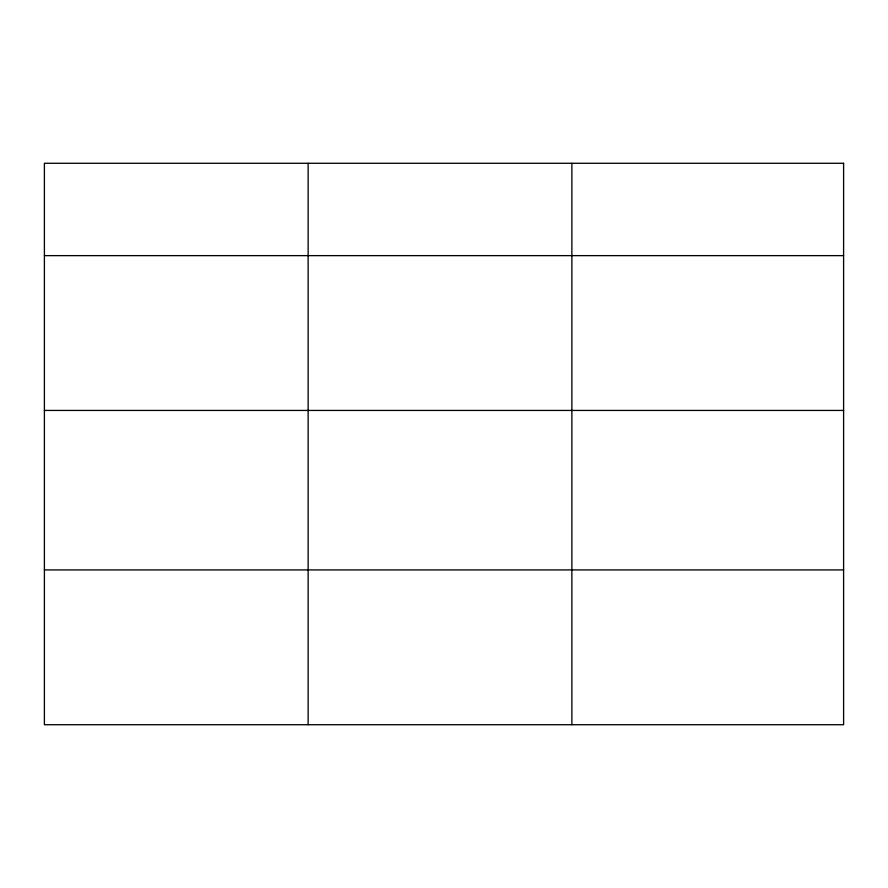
<?xml version="1.0" encoding="UTF-8"?>
<svg xmlns="http://www.w3.org/2000/svg" width="888" height="888" viewBox="0 0 888 888"><rect width="100%" height="100%" fill="white"/><g stroke="black" fill="none" stroke-linecap="round" stroke-linejoin="round"><path stroke-width="1.33" d="M44.4 255.633L843.6 255.633M44.4 410.434L843.6 410.434M44.4 569.918L843.6 569.918M571.872 163.281L571.872 724.719M308.136 163.281L308.136 724.719M843.6 163.281L44.4 163.281L44.4 724.719L843.6 724.719L843.6 163.281"/></g></svg>
